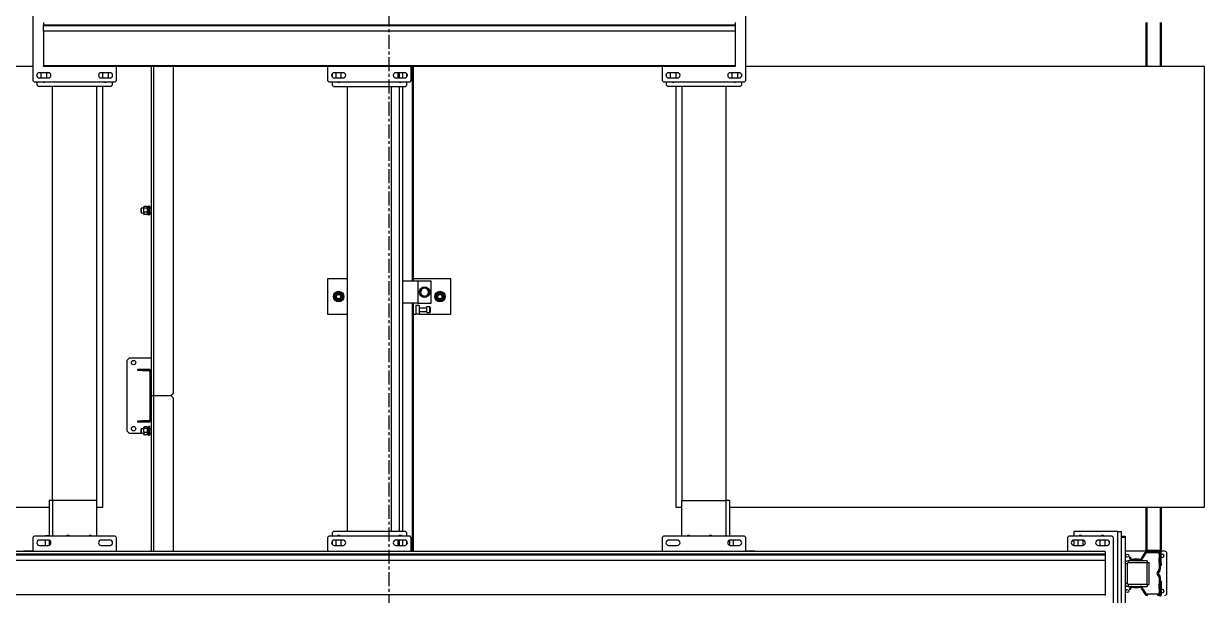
# Model space of a CAD drawing. Header units: millimetres. Extents: x 6622 to 532820, y 3370 to 359312.
# Drawn here: x 458470 to 461150, y 272440 to 273737 of the extents above; entities that cross this region are included whole.
import ezdxf

# ---------------------------------------------------------------- set-up
doc = ezdxf.new("R2010")
doc.units = ezdxf.units.MM
doc.linetypes.add('CENTER', pattern=[50.8, 31.75, -6.35, 6.35, -6.35])

# ---------------------------------------------------------------- blocks, each defined once
blk = doc.blocks.new('A$C6F3A12F4')
at = {"color": 2, "linetype": 'Continuous', "lineweight": 25}
for p, q in [((40985.2, 3700), (40985.2, 2659)), ((41985.2, 3700), (40985.2, 3700)), ((41985.2, 2622.1), (41985.2, 3700)), ((40885.2, 3602), (40985.2, 3602)), ((40885.2, 3599.5), (40985.2, 3599.5)), ((41985.2, 3602), (42083.2, 3602)), ((41985.2, 3599.5), (42083.2, 3599.5)), ((42083.2, 3599.5), (42083.2, 3602)), ((42083.2, 3599), (42083.2, 3599.5)), ((42085.2, 3599), (42083.2, 3599)), ((42083.2, 3599), (42083.2, 3572)), ((42085.2, 3610), (42085.2, 3601.8)), ((42085.2, 3599), (42085.2, 3594.5)), ((42087.7, 3594.5), (42085.2, 3594.5)), ((42085.2, 3570.1), (42085.2, 3594.5)), ((42086.2, 3602), (42086.2, 3600)), ((42112.2, 3602), (42086.2, 3602)), ((42090.7, 3600), (42086.2, 3600)), ((42087.7, 3570.1), (42087.7, 3594.5)), ((42180.2, 3615), (42090.2, 3615)), ((42090.7, 3600), (42090.7, 3597.5)), ((42090.7, 3600), (42099.8, 3600)), ((42090.7, 3597.5), (42099.8, 3597.5)), ((42099.8, 3600), (42099.8, 3597.5)), ((42110.6, 3600), (42099.8, 3600)), ((42110.6, 3597.5), (42099.8, 3597.5)), ((42110.6, 3597.5), (42110.6, 3600)), ((42110.6, 3600), (42125.8, 3600)), ((42110.6, 3597.5), (42125.8, 3597.5)), ((42112.2, 3600), (42112.2, 3602)), ((42112.2, 3602), (42117.2, 3602)), ((42117.2, 3602), (42117.2, 3600)), ((42125.8, 3597.5), (42125.8, 3600)), ((42129.2, 3598.8), (42127.6, 3596.8)), ((42127.6, 3596.8), (42131.8, 3593.5)), ((42129.2, 3598.8), (42133.3, 3595.5)), ((42131.8, 3593.5), (42133.3, 3595.5)), ((42137.1, 3595.5), (42141.2, 3598.8)), ((42137.1, 3595.5), (42138.6, 3593.5)), ((42138.6, 3593.5), (42142.8, 3596.8)), ((42142.8, 3596.8), (42141.2, 3598.8)), ((42144.6, 3600), (42144.6, 3597.5)), ((42144.6, 3600), (42159.8, 3600)), ((42144.6, 3597.5), (42159.8, 3597.5)), ((42153.2, 3600), (42153.2, 3602)), ((42153.2, 3602), (42158.2, 3602)), ((42158.2, 3602), (42158.2, 3600)), ((42158.2, 3602), (42184.2, 3602)), ((42159.8, 3600), (42159.8, 3597.5)), ((42170.6, 3600), (42159.8, 3600)), ((42170.6, 3597.5), (42159.8, 3597.5)), ((42170.6, 3597.5), (42170.6, 3600)), ((42170.6, 3600), (42179.7, 3600)), ((42170.6, 3597.5), (42179.7, 3597.5)), ((42179.7, 3600), (42184.2, 3600)), ((42179.7, 3597.5), (42179.7, 3600)), ((42185.2, 3594.5), (42182.7, 3594.5)), ((42182.7, 3594.5), (42182.7, 3570.1)), ((42184.2, 3600), (42184.2, 3602)), ((40885.2, 3569.5), (40985.2, 3569.5)), ((40885.2, 3567), (40985.2, 3567)), ((41985.2, 3569.5), (42083.2, 3569.5)), ((41985.2, 3567), (42083.2, 3567)), ((42083.2, 3572), (42085.2, 3572)), ((42083.2, 3567), (42083.2, 3572)), ((42085.2, 3567), (42083.2, 3567)), ((42085.2, 3570.1), (42085.2, 3567)), ((42085.2, 3570.1), (42087.7, 3570.1)), ((42085.2, 3567), (42085.2, 3520)), ((42089.1, 3567.5), (42087.8, 3565.4)), ((42101.8, 3556.9), (42087.8, 3565.4)), ((42103.1, 3559), (42089.1, 3567.5)), ((42106.7, 3569.9), (42106.7, 3526.9)), ((42106.7, 3569.9), (42111.7, 3569.9)), ((42110.7, 3569.9), (42110.7, 3574.9)), ((42160.7, 3574.9), (42110.7, 3574.9)), ((42160.7, 3569.9), (42110.7, 3569.9)), ((42111.7, 3569.9), (42111.7, 3526.9)), ((42159.7, 3526.9), (42159.7, 3569.9)), ((42159.7, 3569.9), (42164.7, 3569.9)), ((42160.7, 3569.9), (42160.7, 3574.9)), ((42164.7, 3526.9), (42164.7, 3569.9)), ((42181.3, 3567.5), (42167.3, 3559)), ((42182.6, 3565.4), (42168.6, 3556.9)), ((42182.6, 3565.4), (42181.3, 3567.5)), ((42182.7, 3570.1), (42185.2, 3570.1)), ((42101.8, 3556.9), (42103.1, 3559)), ((42105.7, 3554.3), (42103.2, 3554.3)), ((42103.2, 3550.3), (42103.2, 3554.3)), ((42105.7, 3550.3), (42103.2, 3550.3)), ((42103.2, 3550.3), (42103.2, 3539.5)), ((42103.2, 3539.5), (42105.7, 3539.5)), ((42103.2, 3535.5), (42103.2, 3539.5)), ((42105.7, 3550.3), (42105.7, 3554.3)), ((42105.7, 3550.3), (42105.7, 3539.5)), ((42105.7, 3535.5), (42105.7, 3539.5)), ((42167.2, 3554.3), (42164.7, 3554.3)), ((42167.2, 3550.3), (42164.7, 3550.3)), ((42164.7, 3539.5), (42167.2, 3539.5)), ((42167.2, 3554.3), (42167.2, 3550.3)), ((42167.2, 3539.5), (42167.2, 3550.3)), ((42167.2, 3539.5), (42167.2, 3535.5)), ((42167.3, 3559), (42168.6, 3556.9)), ((42040.2, 3503.9), (42040.2, 3511.9)), ((42300.2, 3511.9), (42040.2, 3511.9)), ((42050.7, 3511.9), (42050.7, 3519.9)), ((42050.7, 3519.9), (42053.7, 3519.9)), ((42053.7, 3519.9), (42053.7, 3511.9)), ((42053.7, 3519.9), (42217.7, 3519.9)), ((42098.2, 3532.5), (42100.2, 3532.5)), ((42098.2, 3530), (42098.2, 3532.5)), ((42098.2, 3530), (42100.2, 3530)), ((42100.2, 3530), (42100.2, 3532.5)), ((42103.2, 3535.5), (42105.7, 3535.5)), ((42106.7, 3526.9), (42111.7, 3526.9)), ((42113.7, 3524.9), (42113.7, 3519.9)), ((42113.7, 3524.9), (42157.7, 3524.9)), ((42157.7, 3519.9), (42157.7, 3524.9)), ((42159.7, 3526.9), (42164.7, 3526.9)), ((42164.7, 3535.5), (42167.2, 3535.5)), ((42170.2, 3532.5), (42170.2, 3530)), ((42170.2, 3532.5), (42172.2, 3532.5)), ((42170.2, 3530), (42172.2, 3530)), ((42172.2, 3532.5), (42172.2, 3530)), ((42040.2, 3503.9), (42040.2, 3403.9)), ((42300.2, 3503.9), (42040.2, 3503.9)), ((42053.7, 3494), (42050.7, 3491)), ((42050.7, 3491), (42050.7, 3392)), ((42217.7, 3494), (42053.7, 3494)), ((42059.7, 3479), (42059.7, 3459)), ((42071.7, 3474.9), (42059.7, 3474.9)), ((42059.7, 3462.9), (42071.7, 3462.9)), ((42071.7, 3459), (42071.7, 3479)), ((42085.7, 3475), (42085.7, 225)), ((42085.7, 3475), (42091.1, 3475)), ((42091.1, 225), (42091.1, 3475)), ((42091.1, 3475), (42093.7, 3475)), ((42093.7, 3475), (42093.7, 225)), ((42093.7, 3475), (42105.7, 3475)), ((42105.7, 3475), (42105.7, 225)), ((42105.7, 3475), (42183.1, 3475)), ((42183.1, 225), (42183.1, 3475)), ((42183.1, 3475), (42185.7, 3475)), ((42040.2, 3403.9), (42050.7, 3403.9)), ((42059.7, 3424), (42059.7, 3404)), ((42059.7, 3412.9), (42071.7, 3412.9)), ((42059.7, 3403.9), (42071.7, 3403.9)), ((42071.6, 3424.9), (42059.8, 3424.9)), ((42071.7, 3404), (42071.7, 3424)), ((42050.7, 3392), (42053.7, 3389)), ((42053.7, 3389), (42085.7, 3389)), ((41017.2, 2659), (40853.2, 2659)), ((41020.2, 2656), (41017.2, 2659)), ((41020.2, 2472), (41020.2, 2656)), ((42053.7, 2659), (42050.7, 2656)), ((42050.7, 2656), (42050.7, 2472)), ((42085.7, 2659), (42053.7, 2659)), ((42085.2, 2680), (42085.2, 2659)), ((40885.2, 2635), (40890.6, 2635)), ((40890.6, 1065), (40890.6, 2635)), ((40890.6, 2635), (40893.2, 2635)), ((40893.2, 2635), (40893.2, 1065)), ((40893.2, 2635), (40905.2, 2635)), ((40905.2, 2635), (40905.2, 1065)), ((40905.2, 2635), (40982.6, 2635)), ((40982.6, 1065), (40982.6, 2635)), ((40982.6, 2635), (40985.2, 2635)), ((40985.2, 2635), (40985.2, 1065)), ((40999.2, 2644), (40999.2, 2624)), ((40999.2, 2640.1), (41011.2, 2640.1)), ((41011.2, 2628.1), (40999.2, 2628.1)), ((41002, 2649.1), (41008.4, 2649.1)), ((41011.2, 2624), (41011.2, 2644)), ((41020.2, 2649.1), (41027.2, 2649.1)), ((41030.2, 2646.1), (41027.2, 2649.1)), ((41030.2, 2646.1), (41030.2, 2482.1)), ((42059.7, 2644), (42059.7, 2624)), ((42059.7, 2630.1), (42071.7, 2630.1)), ((42071.7, 2624), (42071.7, 2644)), ((41030.2, 2614.1), (41970.2, 2614.1)), ((41970.2, 2622.1), (41970.2, 2614.1)), ((41970.2, 2622.1), (42050.7, 2622.1)), ((41970.2, 2514.1), (41970.2, 2614.1)), ((41970.2, 2614.1), (42050.7, 2614.1)), ((42060, 2622.1), (42071.4, 2622.1)), ((40999.2, 2504), (40999.2, 2484)), ((40999.2, 2500.1), (41011.2, 2500.1)), ((40999.2, 2500), (41011.2, 2500)), ((41011.2, 2484), (41011.2, 2504)), ((41030.2, 2514.1), (41970.2, 2514.1)), ((41030.2, 2500), (41985.2, 2500)), ((42050.7, 2514.1), (41970.2, 2514.1)), ((41985.2, 2500), (41985.2, 2514.1)), ((42059.7, 2504), (42059.7, 2484)), ((42071.7, 2484), (42071.7, 2504)), ((40985.2, 2469), (41017.2, 2469)), ((41011.2, 2488.1), (40999.2, 2488.1)), ((41008.6, 2479.1), (41001.8, 2479.1)), ((41017.2, 2469), (41020.2, 2472)), ((41027.2, 2479.1), (41020.2, 2479.1)), ((41027.2, 2479.1), (41030.2, 2482.1)), ((42050.7, 2472), (42053.7, 2469)), ((42053.7, 2469), (42085.7, 2469)), ((41467.2, 1990), (41467.2, 1904)), ((41547.2, 1990), (41467.2, 1990)), ((41547.2, 1918), (41547.2, 1990)), ((41516.8, 1965), (41516.2, 1965)), ((41516.6, 1963.2), (41516.2, 1963.2)), ((41516.3, 1962.2), (41516.6, 1963.2)), ((41522.2, 1945), (41472.2, 1945)), ((41472.2, 1945), (41472.2, 1915)), ((41492.2, 1937.3), (41488, 1934.4)), ((41496.4, 1940.2), (41492.2, 1937.3)), ((41501, 1938), (41496.4, 1940.2)), ((41505.7, 1935.8), (41501, 1938)), ((41506.7, 1930), (41506.1, 1930)), ((41522.2, 1915), (41522.2, 1945)), ((41530.7, 1942), (41530.7, 1935)), ((41543.7, 1942), (41530.7, 1942)), ((41543.7, 1935), (41530.7, 1935)), ((41531.7, 1943), (41542.7, 1943)), ((41533.2, 1935), (41533.2, 1918)), ((41541.2, 1918), (41541.2, 1935)), ((41543.7, 1935), (41543.7, 1942)), ((40985.2, 1904), (41472.2, 1904)), ((41472.2, 1915), (41522.2, 1915)), ((41472.2, 1915), (41472.2, 1880.2)), ((41488.8, 1924.2), (41493.4, 1922)), ((41493.4, 1922), (41498, 1919.8)), ((41498, 1919.8), (41502.2, 1922.7)), ((41502.2, 1922.7), (41506.4, 1925.6)), ((41506.6, 1928.2), (41506.2, 1928.2)), ((41506.4, 1927.4), (41506.6, 1928.2)), ((41522.2, 1915), (41522.2, 1880.2)), ((41522.2, 1904), (42085.7, 1904)), ((41527.2, 1918), (41527.2, 1910)), ((41527.2, 1918), (41547.2, 1918)), ((41527.2, 1910), (41547.2, 1910)), ((41547.2, 1918), (41547.2, 1910)), ((41547.2, 1904), (41547.2, 1910)), ((41472.2, 1902.7), (40985.2, 1902.7)), ((41017.2, 1900), (40985.2, 1900)), ((40999.2, 1885), (40999.2, 1865)), ((41011.2, 1881), (40999.2, 1881)), ((40999.2, 1880.2), (41011.2, 1880.2)), ((41008.5, 1890), (41001.9, 1890)), ((41011.2, 1865), (41011.2, 1885)), ((41020.2, 1897), (41017.2, 1900)), ((41020.2, 1713), (41020.2, 1897)), ((41027.2, 1890), (41020.2, 1890)), ((41030.2, 1887), (41027.2, 1890)), ((41030.2, 1723), (41030.2, 1887)), ((41030.2, 1880.2), (42040.2, 1880.2)), ((42085.7, 1902.7), (41522.2, 1902.7)), ((42043.2, 1890), (42040.2, 1887)), ((42040.2, 1887), (42040.2, 1723)), ((42050.7, 1890), (42043.2, 1890)), ((42053.7, 1900), (42050.7, 1897)), ((42050.7, 1897), (42050.7, 1713)), ((42085.7, 1900), (42053.7, 1900)), ((42059.7, 1885), (42059.7, 1865)), ((42071.7, 1881), (42059.7, 1881)), ((42059.7, 1880.2), (42071.7, 1880.2)), ((42069, 1890), (42062.4, 1890)), ((42071.7, 1865), (42071.7, 1885)), ((41011.2, 1872.8), (40999.2, 1872.8)), ((40999.2, 1869), (41011.2, 1869)), ((41020.8, 1872.8), (41020.2, 1872.8)), ((42040.2, 1872.8), (41030.2, 1872.8)), ((42040.2, 1855), (41030.2, 1855)), ((42050.7, 1872.8), (42049.6, 1872.8)), ((42071.7, 1872.8), (42059.7, 1872.8)), ((42059.7, 1869), (42071.7, 1869)), ((40999.2, 1745), (40999.2, 1725)), ((41011.2, 1725), (41011.2, 1745)), ((42040.2, 1755), (41030.2, 1755)), ((41467.2, 1755), (41467.2, 1710)), ((41547.2, 1710), (41547.2, 1755)), ((42059.7, 1745), (42059.7, 1725)), ((42071.7, 1725), (42071.7, 1745)), ((41011.2, 1741), (40999.2, 1741)), ((40999.2, 1729), (41011.2, 1729)), ((41001.9, 1720), (41008.5, 1720)), ((41020.2, 1720), (41027.2, 1720)), ((41027.2, 1720), (41030.2, 1723)), ((41516.8, 1735), (41516.2, 1735)), ((41516.6, 1733.2), (41516.2, 1733.2)), ((41516.3, 1732.2), (41516.6, 1733.2)), ((42040.2, 1723), (42043.2, 1720)), ((42043.2, 1720), (42050.7, 1720)), ((42071.7, 1741), (42059.7, 1741)), ((42059.7, 1729), (42071.7, 1729)), ((42062.4, 1720), (42069, 1720)), ((40985.2, 1710), (41017.2, 1710)), ((41017.2, 1710), (41020.2, 1713)), ((41467.2, 1710), (41547.2, 1710)), ((42050.7, 1713), (42053.7, 1710)), ((42053.7, 1710), (42085.7, 1710)), ((40985.2, 1359.5), (41727, 1359.5)), ((41732, 1354.5), (41727, 1359.5)), ((41737, 1359.5), (41732, 1354.5)), ((41732, 1314.5), (41732, 1354.5)), ((41737, 1359.5), (42085.7, 1359.5)), ((40985.2, 1314.5), (41732, 1314.5)), ((41732, 1309.5), (41732, 1314.5)), ((41732, 1314.5), (42085.7, 1314.5)), ((40985.2, 1309.5), (41678, 1309.5)), ((41302, 1305.5), (41302, 1303.5)), ((41302, 1305.5), (41322, 1305.5)), ((41302, 1303.5), (41322, 1303.5)), ((41302.8, 1300), (41302.8, 1293.4)), ((41304.4, 1300.9), (41303.3, 1300.3)), ((41303.3, 1293.1), (41304.4, 1292.5)), ((41303.9, 1303.5), (41303.9, 1300.9)), ((41312, 1300.9), (41303.9, 1300.9)), ((41314.9, 1292.5), (41304.4, 1292.5)), ((41306.4, 1300), (41306.4, 1293.4)), ((41307, 1309.5), (41307, 1305.5)), ((41307, 1292.5), (41307, 1287)), ((41307, 1287), (41307.5, 1286.5)), ((41307, 1287), (41317, 1287)), ((41316.5, 1286.5), (41307.5, 1286.5)), ((41312, 1300.9), (41313.5, 1300.9)), ((41320, 1300.9), (41313.5, 1300.9)), ((41314.9, 1292.5), (41319.6, 1292.5)), ((41315.5, 1300), (41315.5, 1293.4)), ((41316.5, 1286.5), (41317, 1287)), ((41317, 1305.5), (41317, 1309.5)), ((41317, 1287), (41317, 1292.5)), ((41320.7, 1300.3), (41319.6, 1300.9)), ((41319.6, 1292.5), (41320.7, 1293.1)), ((41320, 1300.9), (41320, 1303.5)), ((41321.2, 1300), (41321.2, 1293.4)), ((41322, 1303.5), (41322, 1305.5)), ((41647, 1309.5), (41647, 1259.5)), ((41675, 1303.5), (41672, 1303.5)), ((41672, 1289.5), (41672, 1303.5)), ((41672, 1289.5), (41675, 1289.5)), ((41672, 1279.5), (41672, 1289.5)), ((41675, 1289.5), (41675, 1303.5)), ((41675, 1289.5), (41675, 1279.5)), ((41678, 1309.5), (41678, 1306.5)), ((41678, 1309.5), (41786, 1309.5)), ((41678, 1306.5), (41786, 1306.5)), ((41786, 1309.5), (42085.7, 1309.5)), ((41786, 1306.5), (41786, 1309.5)), ((41792, 1303.5), (41789, 1303.5)), ((41789, 1303.5), (41789, 1289.5)), ((41789, 1289.5), (41792, 1289.5)), ((41789, 1279.5), (41789, 1289.5)), ((41792, 1303.5), (41792, 1289.5)), ((41792, 1289.5), (41792, 1279.5)), ((41802, 1305.5), (41802, 1303.5)), ((41802, 1305.5), (41822, 1305.5)), ((41802, 1303.5), (41822, 1303.5)), ((41802.8, 1300), (41802.8, 1293.4)), ((41804.4, 1300.9), (41803.3, 1300.3)), ((41803.3, 1293.1), (41804.4, 1292.5)), ((41803.9, 1303.5), (41803.9, 1300.9)), ((41812, 1300.9), (41803.9, 1300.9)), ((41814.9, 1292.5), (41804.4, 1292.5)), ((41806.4, 1300), (41806.4, 1293.4)), ((41807, 1309.5), (41807, 1305.5)), ((41807, 1292.5), (41807, 1287)), ((41807, 1287), (41807.5, 1286.5)), ((41807, 1287), (41817, 1287)), ((41816.5, 1286.5), (41807.5, 1286.5)), ((41812, 1300.9), (41813.5, 1300.9)), ((41820, 1300.9), (41813.5, 1300.9)), ((41814.9, 1292.5), (41819.6, 1292.5)), ((41815.5, 1300), (41815.5, 1293.4)), ((41816.5, 1286.5), (41817, 1287)), ((41817, 1305.5), (41817, 1309.5)), ((41817, 1287), (41817, 1292.5)), ((41817, 1259.5), (41817, 1287)), ((41820.7, 1300.3), (41819.6, 1300.9)), ((41819.6, 1292.5), (41820.7, 1293.1)), ((41820, 1300.9), (41820, 1303.5)), ((41821.2, 1300), (41821.2, 1293.4)), ((41822, 1303.5), (41822, 1305.5)), ((41675, 1279.5), (41672, 1279.5)), ((41792, 1279.5), (41789, 1279.5)), ((41647, 1259.5), (41652, 1254.5)), ((41652, 1254.5), (41812, 1254.5)), ((41812, 1254.5), (41817, 1259.5)), ((41017.2, 1231), (40985.2, 1231)), ((40999.2, 1216), (40999.2, 1196)), ((40999.2, 1211.9), (41011.2, 1211.9)), ((41001.8, 1220.9), (41008.6, 1220.9)), ((41011.2, 1196), (41011.2, 1216)), ((41020.2, 1228), (41017.2, 1231)), ((41020.2, 1044), (41020.2, 1228)), ((41020.2, 1220.9), (41027.2, 1220.9)), ((41030.2, 1217.9), (41027.2, 1220.9)), ((41030.2, 1217.9), (41030.2, 1053.9)), ((42053.7, 1231), (42050.7, 1228)), ((42050.7, 1228), (42050.7, 1044)), ((42085.7, 1231), (42053.7, 1231)), ((42059.7, 1216), (42059.7, 1196)), ((42071.7, 1196), (42071.7, 1216)), ((41011.2, 1200), (40999.2, 1200)), ((41011.2, 1199.9), (40999.2, 1199.9)), ((41985.2, 1200), (41030.2, 1200)), ((41970.2, 1185.9), (41030.2, 1185.9)), ((41970.2, 1185.9), (41970.2, 1085.9)), ((42050.7, 1185.9), (41970.2, 1185.9)), ((41985.2, 1185.9), (41985.2, 1200)), ((40999.2, 1076), (40999.2, 1056)), ((41011.2, 1056), (41011.2, 1076)), ((41970.2, 1085.9), (41030.2, 1085.9)), ((41970.2, 1085.9), (42050.7, 1085.9)), ((41970.2, 1085.9), (41970.2, 1077.9)), ((41970.2, 1077.9), (42050.7, 1077.9)), ((41985.2, 0), (41985.2, 1077.9)), ((42049.7, 1069.9), (42049.7, 1077.9)), ((42059.7, 1076), (42059.7, 1056)), ((42060, 1077.9), (42071.4, 1077.9)), ((42071.7, 1056), (42071.7, 1076)), ((40885.2, 1065), (40890.6, 1065)), ((40893.2, 1065), (40890.6, 1065)), ((40905.2, 1065), (40893.2, 1065)), ((40905.2, 1065), (40982.6, 1065)), ((40985.2, 1065), (40982.6, 1065)), ((40999.2, 1071.9), (41011.2, 1071.9)), ((41011.2, 1059.9), (40999.2, 1059.9)), ((41008.4, 1050.9), (41002, 1050.9)), ((41027.2, 1050.9), (41020.2, 1050.9)), ((41027.2, 1050.9), (41030.2, 1053.9)), ((42050.7, 1069.9), (42049.7, 1069.9)), ((42071.7, 1069.9), (42059.7, 1069.9)), ((40853.2, 1041), (41017.2, 1041)), ((40985.2, 1041), (40985.2, 0)), ((41017.2, 1041), (41020.2, 1044)), ((42050.7, 1044), (42053.7, 1041)), ((42053.7, 1041), (42085.7, 1041)), ((42085.2, 1041), (42085.2, 1020))]:
    blk.add_line(p, q, dxfattribs=at)
at = {"color": 2, "linetype": 'Continuous', "lineweight": 25, "flags": 128}
for points in [[(41516.8, 1965), (41516.6, 1966.9), (41516.3, 1967.9)], [(41516.8, 1735), (41516.6, 1736.9), (41516.3, 1737.9)], [(41312, 1300.9), (41311.5, 1301.8), (41311, 1302.6), (41310.5, 1303.5)], [(41312, 1303.5), (41312.5, 1302.6), (41313, 1301.8), (41313.5, 1300.9)], [(41812, 1300.9), (41811.5, 1301.8), (41811, 1302.6), (41810.5, 1303.5)], [(41812, 1303.5), (41812.5, 1302.6), (41813, 1301.8), (41813.5, 1300.9)]]:
    blk.add_lwpolyline(points, dxfattribs=at)
at = {"color": 2, "linetype": 'Continuous', "lineweight": 25}
for centre, radius in [((42095.2, 3525), 3.5), ((42175.2, 3525), 3.5), ((41507.2, 1965), 12), ((41507.2, 1965), 8.62), ((41507.2, 1965), 6), ((41507.2, 1965), 5), ((41497.2, 1930), 12), ((41507.2, 1735), 12), ((41507.2, 1735), 8.62), ((41507.2, 1735), 6), ((41507.2, 1735), 5), ((41657, 1269.5), 5), ((41807, 1269.5), 5)]:
    blk.add_circle(centre, radius, dxfattribs=at)
for centre, radius, start, end in [((42086.2, 3599), 3, 90, 180), ((42090.2, 3610), 5, 90, 180), ((42086.2, 3599), 1, 90, 180), ((42090.7, 3594.5), 5.5, 90, 180), ((42090.7, 3594.5), 3, 90, 180), ((42095.2, 3605), 3.5, 301.0027, 180), ((42095.2, 3605), 3.5, 180, 238.9973), ((42125.8, 3594.5), 5.5, 51.3402, 90), ((42125.8, 3594.5), 3, 51.3402, 90), ((42135.2, 3597.8), 5.5, 231.3402, 308.6598), ((42135.2, 3597.8), 3, 231.3402, 308.6598), ((42144.6, 3594.5), 5.5, 90, 128.6598), ((42144.6, 3594.5), 3, 90, 128.6598), ((42175.2, 3605), 3.5, 301.0027, 180), ((42175.2, 3605), 3.5, 180, 238.9973), ((42179.7, 3594.5), 5.5, 0, 90), ((42179.7, 3594.5), 3, 0, 90), ((42180.2, 3610), 5, 0, 90), ((42184.2, 3599), 3, 0, 90), ((42184.2, 3599), 1, 0, 90), ((42090.7, 3570.1), 5.5, 180, 238.5704), ((42090.7, 3570.1), 3, 180, 238.5704), ((42179.7, 3570.1), 3, 301.4296, 0), ((42179.7, 3570.1), 5.5, 301.4296, 0), ((42100.2, 3554.3), 3, 0, 58.5704), ((42100.2, 3554.3), 5.5, 0, 58.5704), ((42170.2, 3554.3), 5.5, 121.4296, 180), ((42170.2, 3554.3), 3, 121.4296, 180), ((42100.2, 3535.5), 5.5, 270, 0), ((42100.2, 3535.5), 3, 270, 0), ((42113.7, 3526.9), 7, 180, 270), ((42113.7, 3526.9), 2, 180, 270), ((42157.7, 3526.9), 2, 270, 0), ((42157.7, 3526.9), 7, 270, 0), ((42170.2, 3535.5), 5.5, 180, 270), ((42170.2, 3535.5), 3, 180, 270), ((42065.7, 3479), 6, 0, 180), ((42055.2, 3468.9), 6, 138.5904, 221.4096), ((42065.7, 3459), 6, 180, 0), ((42055.2, 3418.9), 6, 138.5904, 221.4096), ((42065.7, 3424), 6, 0, 180), ((42065.7, 3404), 6, 180, 0), ((42090.2, 2680), 5, 154.1581, 180), ((41005.2, 2644), 6, 0, 180), ((41015.2, 2634.1), 6, 326.4427, 33.5573), ((42065.7, 2644), 6, 0, 180), ((41005.2, 2624), 6, 180, 0), ((42065.7, 2624), 6, 180, 0), ((42055.2, 2579.1), 6, 138.5904, 221.4096), ((42055.2, 2529.1), 6, 138.5904, 221.4096), ((41005.2, 2504), 6, 0, 180), ((41015.2, 2494.1), 6, 326.4427, 33.5573), ((42065.7, 2504), 6, 0, 180), ((41005.2, 2484), 6, 180, 0), ((42065.7, 2484), 6, 180, 0), ((41507.2, 1965), 9.55, 221.2996, 256.7088), ((41507.2, 1965), 9.55, 349.1982, 0), ((41497.2, 1930), 9.55, 165.3637, 203.9741), ((41497.2, 1930), 8.87, 124.3653, 184.3653), ((41497.2, 1930), 9.55, 104.5207, 143.3519), ((41497.2, 1930), 8.87, 64.3653, 124.3653), ((41497.2, 1930), 9.55, 42.9611, 84.8708), ((41497.2, 1930), 8.86, 4.3653, 64.3653), ((41497.2, 1930), 8.86, 304.3653, 4.3653), ((41497.2, 1930), 9.55, 0, 24.9691), ((41497.2, 1930), 9.55, 349.1982, 0), ((41531.7, 1942), 1, 90, 180), ((41542.7, 1942), 1, 0, 90), ((41497.2, 1930), 8.87, 184.3653, 244.3653), ((41497.2, 1930), 9.55, 224.4516, 265.4367), ((41497.2, 1930), 8.87, 244.3653, 304.3653), ((41497.2, 1930), 9.55, 283.449, 324.061), ((41005.2, 1885), 6, 0, 180), ((41015.2, 1875), 6, 326.4427, 33.5573), ((42055.2, 1875), 6, 138.5904, 221.4096), ((42065.7, 1885), 6, 0, 180), ((41005.2, 1865), 6, 180, 0), ((42065.7, 1865), 6, 180, 0), ((41005.2, 1745), 6, 0, 180), ((42065.7, 1745), 6, 0, 180), ((41005.2, 1725), 6, 180, 0), ((41015.2, 1735), 6, 326.4427, 33.5573), ((41507.2, 1735), 9.55, 221.2996, 256.7088), ((41507.2, 1735), 9.55, 349.1982, 0), ((42055.2, 1735), 6, 138.5904, 221.4096), ((42065.7, 1725), 6, 180, 0), ((41678, 1303.5), 6, 90, 180), ((41678, 1303.5), 3, 90, 180), ((41786, 1303.5), 6, 0, 90), ((41786, 1303.5), 3, 0, 90), ((41005.2, 1216), 6, 0, 180), ((41015.2, 1205.9), 6, 326.4427, 33.5573), ((42065.7, 1216), 6, 0, 180), ((41005.2, 1196), 6, 180, 0), ((42065.7, 1196), 6, 180, 0), ((42055.2, 1170.9), 6, 138.5904, 221.4096), ((42055.2, 1120.9), 6, 138.5904, 221.4096), ((41005.2, 1076), 6, 0, 180), ((42065.7, 1076), 6, 0, 180), ((41005.2, 1056), 6, 180, 0), ((41015.2, 1065.9), 6, 326.4427, 33.5573), ((42065.7, 1056), 6, 180, 0)]:
    blk.add_arc(centre, radius, start, end, dxfattribs=at)
for points, knots in [([(41507.2, 1975.4), (41506.4, 1974.9), (41504.8, 1974), (41502.5, 1972.7), (41500.3, 1971.4), (41498.9, 1970.6), (41498.2, 1970.2)], [0, 0, 0, 0, 0.264655, 0.534831, 0.765327, 1, 1, 1, 1]), ([(41498.2, 1970.2), (41498.2, 1969.8), (41498.2, 1968.5), (41498.2, 1966.2), (41498.2, 1963.2), (41498.2, 1961.1), (41498.2, 1959.8)], [0, 0, 0, 0, 0.131003, 0.38054, 0.636178, 1, 1, 1, 1]), ([(41498.2, 1959.8), (41499, 1959.4), (41500.6, 1958.4), (41502.9, 1957.1), (41505.1, 1955.8), (41506.5, 1955), (41507.2, 1954.6)], [0, 0, 0, 0, 0.264655, 0.534831, 0.765327, 1, 1, 1, 1]), ([(41516.2, 1970.2), (41515.4, 1970.6), (41513.8, 1971.6), (41511.5, 1972.9), (41509.3, 1974.2), (41507.9, 1975), (41507.2, 1975.4)], [0, 0, 0, 0, 0.264572, 0.534976, 0.7654, 1, 1, 1, 1]), ([(41507.2, 1954.6), (41508, 1955.1), (41509.6, 1956), (41511.9, 1957.3), (41514.1, 1958.6), (41515.5, 1959.4), (41516.2, 1959.8)], [0, 0, 0, 0, 0.264572, 0.534976, 0.7654, 1, 1, 1, 1]), ([(41516.2, 1959.8), (41516.2, 1961.1), (41516.2, 1963.2), (41516.2, 1966.2), (41516.2, 1968.4), (41516.2, 1969.8), (41516.2, 1970.2)], [0, 0, 0, 0, 0.363821, 0.613049, 0.868997, 1, 1, 1, 1]), ([(41488, 1934.4), (41488, 1934), (41488.1, 1932.3), (41488.3, 1930.6), (41488.4, 1929.3)], [0, 0, 0, 0, 0.253032, 1, 1, 1, 1]), ([(41506, 1930.7), (41505.9, 1932), (41505.8, 1933.7), (41505.7, 1935.4), (41505.7, 1935.8)], [0, 0, 0, 0, 0.746911, 1, 1, 1, 1]), ([(41506.4, 1925.6), (41506.4, 1925.6), (41506.3, 1927.3), (41506.2, 1929), (41506, 1930.7)], [0, 0, 0, 0, 0.0270117, 1, 1, 1, 1]), ([(41488.4, 1929.3), (41488.5, 1927.7), (41488.6, 1925.9), (41488.7, 1924.3), (41488.8, 1924.2)], [0, 0, 0, 0, 0.97299, 1, 1, 1, 1]), ([(41507.2, 1745.4), (41506.4, 1744.9), (41504.8, 1744), (41502.5, 1742.7), (41500.3, 1741.4), (41498.9, 1740.6), (41498.2, 1740.2)], [0, 0, 0, 0, 0.264655, 0.534831, 0.765327, 1, 1, 1, 1]), ([(41516.2, 1740.2), (41515.4, 1740.6), (41513.8, 1741.6), (41511.5, 1742.9), (41509.3, 1744.2), (41507.9, 1745), (41507.2, 1745.4)], [0, 0, 0, 0, 0.264572, 0.534976, 0.7654, 1, 1, 1, 1]), ([(41498.2, 1740.2), (41498.2, 1739.8), (41498.2, 1738.5), (41498.2, 1736.2), (41498.2, 1733.2), (41498.2, 1731.1), (41498.2, 1729.8)], [0, 0, 0, 0, 0.1310035, 0.3805405, 0.636178, 1, 1, 1, 1]), ([(41498.2, 1729.8), (41499, 1729.4), (41500.6, 1728.4), (41502.9, 1727.1), (41505.1, 1725.8), (41506.5, 1725), (41507.2, 1724.6)], [0, 0, 0, 0, 0.264655, 0.534831, 0.765327, 1, 1, 1, 1]), ([(41507.2, 1724.6), (41508, 1725.1), (41509.6, 1726), (41511.9, 1727.3), (41514.1, 1728.6), (41515.5, 1729.4), (41516.2, 1729.8)], [0, 0, 0, 0, 0.264572, 0.534976, 0.7654, 1, 1, 1, 1]), ([(41516.2, 1729.8), (41516.2, 1731.1), (41516.2, 1733.2), (41516.2, 1736.2), (41516.2, 1738.4), (41516.2, 1739.8), (41516.2, 1740.2)], [0, 0, 0, 0, 0.363821, 0.613048, 0.868997, 1, 1, 1, 1]), ([(41302.8, 1300), (41303.3, 1300.2), (41304, 1300.7), (41305, 1300.7), (41305.8, 1300.4), (41306.2, 1300.1), (41306.4, 1300)], [0, 0, 0, 0, 0.363637, 0.612716, 0.868745, 1, 1, 1, 1]), ([(41306.4, 1293.4), (41306.2, 1293.3), (41305.8, 1293), (41305, 1292.7), (41304, 1292.7), (41303.3, 1293.2), (41302.8, 1293.4)], [0, 0, 0, 0, 0.131254, 0.380876, 0.636362, 1, 1, 1, 1]), ([(41306.4, 1300), (41307.2, 1300.2), (41308.8, 1300.6), (41311.2, 1300.7), (41313.4, 1300.5), (41314.8, 1300.2), (41315.5, 1300)], [0, 0, 0, 0, 0.264772, 0.53481, 0.76552, 1, 1, 1, 1]), ([(41315.5, 1293.4), (41314.7, 1293.2), (41313.1, 1292.8), (41310.7, 1292.7), (41308.5, 1292.9), (41307.1, 1293.2), (41306.4, 1293.4)], [0, 0, 0, 0, 0.264376, 0.534814, 0.765523, 1, 1, 1, 1]), ([(41315.5, 1300), (41316, 1300.2), (41317, 1300.6), (41318.5, 1300.7), (41319.9, 1300.5), (41320.7, 1300.2), (41321.2, 1300)], [0, 0, 0, 0, 0.264708, 0.535074, 0.765396, 1, 1, 1, 1]), ([(41321.2, 1293.4), (41320.7, 1293.2), (41319.7, 1292.8), (41318.2, 1292.7), (41316.8, 1292.9), (41316, 1293.2), (41315.5, 1293.4)], [0, 0, 0, 0, 0.2644652, 0.5348322, 0.7651538, 1, 1, 1, 1]), ([(41321.2, 1300), (41321, 1300.1), (41320.8, 1300.2), (41320.7, 1300.3), (41320.7, 1300.3)], [0, 0, 0, 0, 0.90876, 1, 1, 1, 1]), ([(41320.7, 1293.1), (41320.7, 1293.1), (41320.8, 1293.2), (41321, 1293.3), (41321.2, 1293.4)], [0, 0, 0, 0, 0.091198, 1, 1, 1, 1]), ([(41802.8, 1300), (41803.3, 1300.2), (41804, 1300.7), (41805, 1300.7), (41805.8, 1300.4), (41806.2, 1300.1), (41806.4, 1300)], [0, 0, 0, 0, 0.363637, 0.612716, 0.868745, 1, 1, 1, 1]), ([(41806.4, 1293.4), (41806.2, 1293.3), (41805.8, 1293), (41805, 1292.7), (41804, 1292.7), (41803.3, 1293.2), (41802.8, 1293.4)], [0, 0, 0, 0, 0.131254, 0.380876, 0.636362, 1, 1, 1, 1]), ([(41806.4, 1300), (41807.2, 1300.2), (41808.8, 1300.6), (41811.2, 1300.7), (41813.4, 1300.5), (41814.8, 1300.2), (41815.5, 1300)], [0, 0, 0, 0, 0.264772, 0.53481, 0.76552, 1, 1, 1, 1]), ([(41815.5, 1293.4), (41814.7, 1293.2), (41813.1, 1292.8), (41810.7, 1292.7), (41808.5, 1292.9), (41807.1, 1293.2), (41806.4, 1293.4)], [0, 0, 0, 0, 0.264376, 0.534814, 0.765523, 1, 1, 1, 1]), ([(41815.5, 1300), (41816, 1300.2), (41817, 1300.6), (41818.5, 1300.7), (41819.9, 1300.5), (41820.7, 1300.2), (41821.2, 1300)], [0, 0, 0, 0, 0.264708, 0.535074, 0.765396, 1, 1, 1, 1]), ([(41821.2, 1293.4), (41820.7, 1293.2), (41819.7, 1292.8), (41818.2, 1292.7), (41816.8, 1292.9), (41816, 1293.2), (41815.5, 1293.4)], [0, 0, 0, 0, 0.2644652, 0.5348322, 0.7651538, 1, 1, 1, 1]), ([(41821.2, 1300), (41821, 1300.1), (41820.8, 1300.2), (41820.7, 1300.3), (41820.7, 1300.3)], [0, 0, 0, 0, 0.90876, 1, 1, 1, 1]), ([(41820.7, 1293.1), (41820.7, 1293.1), (41820.8, 1293.2), (41821, 1293.3), (41821.2, 1293.4)], [0, 0, 0, 0, 0.091198, 1, 1, 1, 1])]:
    blk.add_open_spline(points, degree=3, knots=knots, dxfattribs=at)

msp = doc.modelspace()

# ---------------------------------------------------------------- linework, layer by layer
at = {"color": 1, "linetype": 'CENTER'}
msp.add_line((459300, 268650.975), (459300, 314810.514), dxfattribs=at)

# ---------------------------------------------------------------- block references
at = {"color": 0, "rotation": 270}
msp.add_blockref('A$C6F3A12F4', (457450, 314625.198), dxfattribs=at)

doc.saveas('drawing.dxf')
